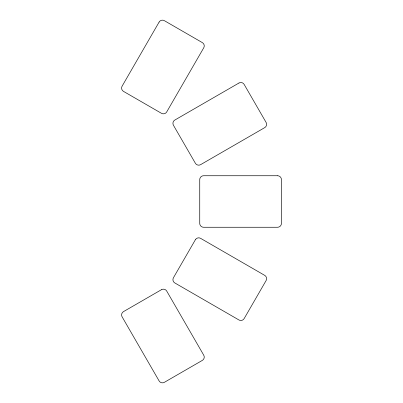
<?xml version="1.0" encoding="UTF-8"?>
<svg xmlns="http://www.w3.org/2000/svg" width="403" height="403" viewBox="0 0 403 403"><rect width="100%" height="100%" fill="white"/><g stroke="black" fill="none" stroke-linecap="round" stroke-linejoin="round"><path stroke-width="0.6" d="M159.12 22.059L122.104 86.171A3.818 3.818 0 0 0 123.499 91.385L161.507 113.329A3.818 3.818 0 0 0 166.716 111.928L203.737 47.816A3.818 3.818 0 0 0 202.336 42.602L164.333 20.659A3.818 3.818 0 0 0 159.12 22.059M195.379 239.74L173.436 277.743A3.818 3.818 0 0 0 174.831 282.956L238.944 319.972A3.818 3.818 0 0 0 244.158 318.577L266.101 280.569A3.818 3.818 0 0 0 264.706 275.36L200.588 238.339A3.818 3.818 0 0 0 195.379 239.74M238.944 83.028L174.831 120.044A3.818 3.818 0 0 0 173.436 125.257L195.379 163.26A3.818 3.818 0 0 0 200.588 164.661L264.706 127.64A3.818 3.818 0 0 0 266.101 122.431L244.158 84.423A3.818 3.818 0 0 0 238.944 83.028M161.507 289.671L123.499 311.615A3.818 3.818 0 0 0 122.104 316.829L159.12 380.941A3.818 3.818 0 0 0 164.333 382.341L202.336 360.398A3.818 3.818 0 0 0 203.737 355.184L166.716 291.072A3.818 3.818 0 0 0 161.507 289.671M277.591 175.743L203.56 175.743A3.818 3.818 0 0 0 199.742 179.557L199.742 223.443A3.818 3.818 0 0 0 203.56 227.257L277.591 227.257A3.818 3.818 0 0 0 281.41 223.443L281.41 179.557A3.818 3.818 0 0 0 277.591 175.743"/></g></svg>
